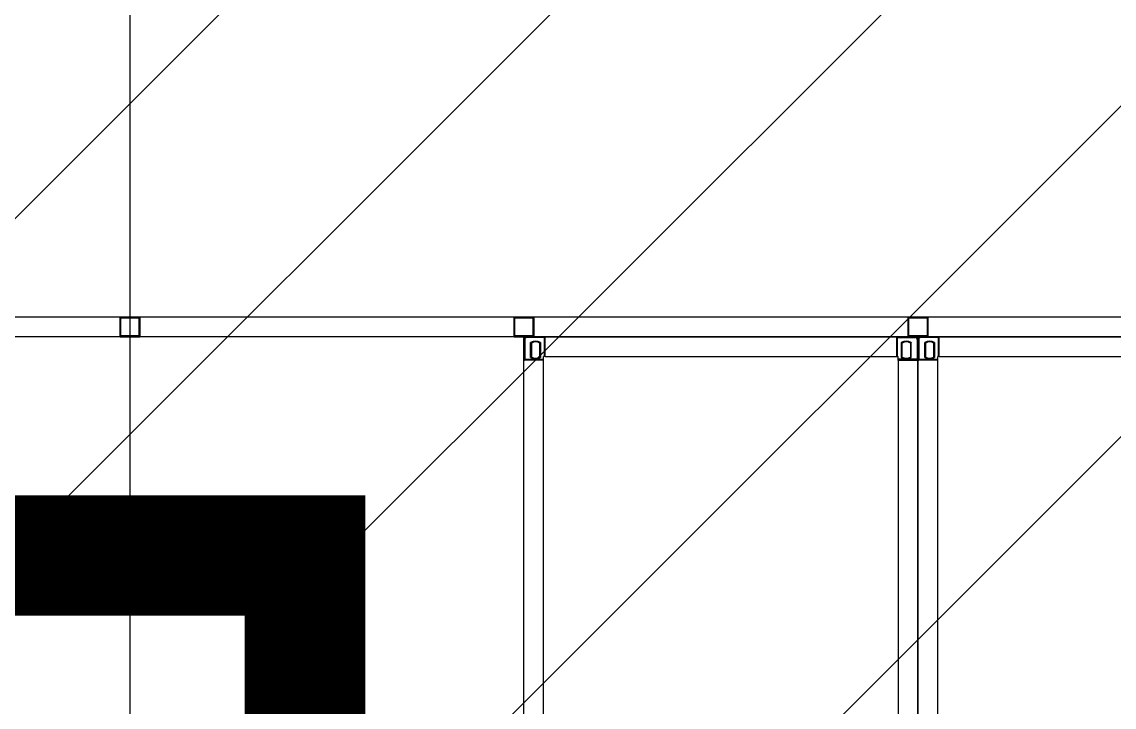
# Model space of a CAD drawing. Header units: millimetres. Extents: x 4133871 to 4440428, y -545651 to -495191.
# Drawn here: x 4276388.4 to 4276887.3, y -500892.3 to -500579.2 of the extents above; entities that cross this region are included whole.
import ezdxf

# ---------------------------------------------------------------- set-up
doc = ezdxf.new("R2010")
doc.units = ezdxf.units.MM
doc.header["$LTSCALE"] = 60
doc.layers.add('3', color=3, linetype='Continuous')
doc.layers.add('SITE BOUNDARY-AP', color=4, linetype='xxx')
doc.styles.get("Standard").update_dxf_attribs({"font": 'romans.shx', "width": 0.75, "bigfont": 'whgtxt.shx'})
doc.linetypes.add('xxx', pattern='A,0.25,-0.022286,["xxx",Standard,S=0.1,R=0,X=0,Y=-0.035957],-0.221744', length=0.49403)

# ---------------------------------------------------------------- blocks, each defined once
blk = doc.blocks.new('KEY PLAN_NEW')
at = {"color": 253}
for p, q in [((-1287.42, -1488.94), (-1580.3, -1488.94)), ((-1525.36, -1491.94), (-1525.36, -1488.94)), ((-1522.36, -1488.94), (-1525.36, -1488.94)), ((-1525.24, -1489.06), (-1522.48, -1489.06)), ((-1525.24, -1489.06), (-1522.48, -1489.06)), ((-1525.24, -1491.82), (-1525.24, -1489.06)), ((-1522.48, -1489.06), (-1522.48, -1491.82)), ((-1522.36, -1488.94), (-1522.36, -1491.94)), ((-1465.36, -1491.94), (-1465.36, -1488.94)), ((-1462.36, -1488.94), (-1465.36, -1488.94)), ((-1465.24, -1489.06), (-1462.48, -1489.06)), ((-1465.24, -1489.06), (-1462.48, -1489.06)), ((-1465.24, -1491.82), (-1465.24, -1489.06)), ((-1462.48, -1489.06), (-1462.48, -1491.82)), ((-1462.36, -1488.94), (-1462.36, -1491.94)), ((-1405.36, -1491.94), (-1405.36, -1488.94)), ((-1402.36, -1488.94), (-1405.36, -1488.94)), ((-1405.24, -1489.06), (-1402.48, -1489.06)), ((-1405.24, -1489.06), (-1402.48, -1489.06)), ((-1405.24, -1491.82), (-1405.24, -1489.06)), ((-1402.48, -1489.06), (-1402.48, -1491.82)), ((-1402.36, -1488.94), (-1402.36, -1491.94)), ((-1522.48, -1491.82), (-1525.24, -1491.82)), ((-1462.48, -1491.82), (-1465.24, -1491.82)), ((-1402.48, -1491.82), (-1405.24, -1491.82)), ((-1525.36, -1491.94), (-1522.36, -1491.94)), ((-1465.36, -1491.94), (-1462.36, -1491.94)), ((-1405.36, -1491.94), (-1402.36, -1491.94)), ((-1460.62, -1494.94), (-1460.86, -1494.94)), ((-1460.86, -1495.5), (-1460.86, -1494.94)), ((-1460.62, -1494.94), (-1407.1, -1494.94)), ((-1407.1, -1494.94), (-1406.86, -1494.94)), ((-1406.86, -1495.5), (-1406.86, -1494.94)), ((-1400.62, -1494.94), (-1400.86, -1494.94)), ((-1400.86, -1495.5), (-1400.86, -1494.94)), ((-1400.62, -1494.94), (-1347.1, -1494.94)), ((-1460.86, -1608.38), (-1460.86, -1495.5)), ((-1406.86, -1495.5), (-1406.86, -1608.38)), ((-1400.86, -1608.38), (-1400.86, -1495.5))]:
    blk.add_line(p, q, dxfattribs=at)
at = {"color": 253, "linetype": 'Continuous'}
for p, q in [((-1463.74, -1492.35), (-1463.86, -1492.35)), ((-1463.74, -1492.06), (-1463.74, -1492.06)), ((-1463.74, -1492.06), (-1463.74, -1492.06)), ((-1463.74, -1492.35), (-1463.74, -1495.38)), ((-1463.45, -1492.06), (-1463.45, -1491.94)), ((-1460.74, -1492.06), (-1463.45, -1492.06)), ((-1462.84, -1495.1), (-1462.84, -1492.84)), ((-1462.72, -1492.91), (-1462.72, -1495.04)), ((-1461.45, -1495.04), (-1461.45, -1492.91)), ((-1461.33, -1492.84), (-1461.33, -1495.1)), ((-1460.74, -1491.94), (-1460.74, -1492.06)), ((-1460.62, -1492.06), (-1460.74, -1492.06)), ((-1460.74, -1494.94), (-1460.74, -1492.06)), ((-1460.62, -1494.94), (-1460.62, -1491.94)), ((-1407.1, -1494.94), (-1407.1, -1491.94)), ((-1407.1, -1492.06), (-1406.98, -1492.06)), ((-1406.98, -1491.94), (-1406.98, -1492.06)), ((-1406.98, -1494.94), (-1406.98, -1492.06)), ((-1406.98, -1492.06), (-1404.27, -1492.06)), ((-1406.4, -1492.84), (-1406.4, -1495.1)), ((-1406.28, -1495.04), (-1406.28, -1492.91)), ((-1405.01, -1492.91), (-1405.01, -1495.04)), ((-1404.89, -1495.1), (-1404.89, -1492.84)), ((-1404.27, -1492.06), (-1404.27, -1491.94)), ((-1403.98, -1492.06), (-1403.98, -1492.06)), ((-1403.98, -1492.06), (-1403.98, -1492.06)), ((-1403.98, -1492.35), (-1403.86, -1492.35)), ((-1403.98, -1492.35), (-1403.98, -1495.38)), ((-1403.74, -1492.35), (-1403.86, -1492.35)), ((-1403.74, -1492.06), (-1403.74, -1492.06)), ((-1403.74, -1492.06), (-1403.74, -1492.06)), ((-1403.74, -1492.35), (-1403.74, -1495.38)), ((-1403.45, -1492.06), (-1403.45, -1491.94)), ((-1400.74, -1492.06), (-1403.45, -1492.06)), ((-1402.84, -1495.1), (-1402.84, -1492.84)), ((-1402.72, -1492.91), (-1402.72, -1495.04)), ((-1401.45, -1495.04), (-1401.45, -1492.91)), ((-1401.33, -1492.84), (-1401.33, -1495.1)), ((-1400.74, -1491.94), (-1400.74, -1492.06)), ((-1400.62, -1492.06), (-1400.74, -1492.06)), ((-1400.74, -1494.94), (-1400.74, -1492.06)), ((-1400.62, -1494.94), (-1400.62, -1491.94)), ((-1463.74, -1495.38), (-1463.86, -1495.38)), ((-1460.86, -1495.5), (-1463.86, -1495.5)), ((-1463.74, -1495.5), (-1463.74, -1495.38)), ((-1463.74, -1495.38), (-1460.86, -1495.38)), ((-1403.98, -1495.38), (-1406.86, -1495.38)), ((-1406.86, -1495.5), (-1403.86, -1495.5)), ((-1403.98, -1495.5), (-1403.98, -1495.38)), ((-1403.98, -1495.38), (-1403.86, -1495.38)), ((-1403.74, -1495.38), (-1403.86, -1495.38)), ((-1400.86, -1495.5), (-1403.86, -1495.5)), ((-1403.74, -1495.5), (-1403.74, -1495.38)), ((-1403.74, -1495.38), (-1400.86, -1495.38))]:
    blk.add_line(p, q, dxfattribs=at)
at = {"color": 253}
for points in [[(-1583.86, -1491.94), (-1583.86, -1431.94), (-1283.86, -1431.94), (-1283.86, -1491.94)], [(-1463.86, -1491.94), (-1403.86, -1491.94), (-1403.86, -1611.94), (-1463.86, -1611.94)], [(-1403.86, -1491.94), (-1343.86, -1491.94), (-1343.86, -1611.94), (-1403.86, -1611.94)]]:
    blk.add_lwpolyline(points, close=True, dxfattribs=at)
at = {"color": 253, "linetype": 'Continuous'}
for centre, radius, start, end in [((-1463.45, -1492.35), 0.41, 90, 180), ((-1463.45, -1492.35), 0.29, 90, 180), ((-1462.08, -1493.97), 1.36, 56.2792, 123.7208), ((-1462.08, -1493.97), 1.24, 59.1964, 120.8036), ((-1460.74, -1492.06), 0.12, 0, 90), ((-1406.98, -1492.06), 0.12, 90, 180), ((-1405.64, -1493.97), 1.36, 56.2792, 123.7208), ((-1405.64, -1493.97), 1.24, 59.1964, 120.8036), ((-1404.27, -1492.35), 0.41, 0, 90), ((-1404.27, -1492.35), 0.29, 0, 90), ((-1403.45, -1492.35), 0.41, 90, 180), ((-1403.45, -1492.35), 0.29, 90, 180), ((-1402.08, -1493.97), 1.36, 56.2792, 123.7208), ((-1402.08, -1493.97), 1.24, 59.1964, 120.8036), ((-1400.74, -1492.06), 0.12, 0, 90), ((-1462.08, -1493.97), 1.36, 236.2792, 303.7208), ((-1462.08, -1493.97), 1.24, 239.1964, 300.8036), ((-1405.64, -1493.97), 1.36, 236.2792, 303.7208), ((-1405.64, -1493.97), 1.24, 239.1964, 300.8036), ((-1402.08, -1493.97), 1.36, 236.2792, 303.7208), ((-1402.08, -1493.97), 1.24, 239.1964, 300.8036), ((-1463.74, -1495.38), 0.12, 180, 270), ((-1403.98, -1495.38), 0.12, 270, 0), ((-1403.74, -1495.38), 0.12, 180, 270)]:
    blk.add_arc(centre, radius, start, end, dxfattribs=at)
for points, knots in [([(-1462.84, -1492.84), (-1462.84, -1492.84, 46), (-1462.84, -1492.84, 46), (-1462.83, -1492.84, 46), (-1462.83, -1492.84, 46), (-1462.83, -1492.84, 46), (-1462.83, -1492.85, 46), (-1462.83, -1492.85, 46), (-1462.82, -1492.85, 46), (-1462.82, -1492.85, 46), (-1462.81, -1492.86, 46), (-1462.81, -1492.86, 46), (-1462.8, -1492.86, 46), (-1462.8, -1492.86, 46), (-1462.8, -1492.86, 46), (-1462.8, -1492.86, 46), (-1462.79, -1492.87, 46), (-1462.79, -1492.87, 46), (-1462.79, -1492.87, 46), (-1462.79, -1492.87, 46), (-1462.78, -1492.87, 46), (-1462.78, -1492.88, 46), (-1462.77, -1492.88, 46), (-1462.77, -1492.88, 46), (-1462.76, -1492.88, 46), (-1462.76, -1492.88, 46), (-1462.76, -1492.88, 46), (-1462.76, -1492.88, 46), (-1462.76, -1492.89, 46), (-1462.76, -1492.89, 46), (-1462.75, -1492.89, 46), (-1462.75, -1492.89, 46), (-1462.74, -1492.89, 46), (-1462.74, -1492.89, 46), (-1462.74, -1492.9, 46), (-1462.74, -1492.9, 46), (-1462.74, -1492.9, 46), (-1462.74, -1492.9, 46), (-1462.73, -1492.9, 46), (-1462.73, -1492.9, 46), (-1462.73, -1492.9, 46), (-1462.73, -1492.9, 46), (-1462.73, -1492.9, 46), (-1462.72, -1492.9, 46), (-1462.72, -1492.91, 46), (-1462.72, -1492.91, 46), (-1462.72, -1492.91, 46), (-1462.72, -1492.91, 46), (-1462.72, -1492.91, 46), (-1462.72, -1492.91, 46), (-1462.72, -1492.91, 46), (-1462.72, -1492.91, 46), (-1462.72, -1492.91, 46), (-1462.72, -1492.91, 46)], [0, 0, 0, 0, 0.00782, 0.00782, 0.015639, 0.031279, 0.031279, 0.062557, 0.062557, 0.125114, 0.125114, 0.187671, 0.187671, 0.21895, 0.21895, 0.234589, 0.234589, 0.250228, 0.250228, 0.312785, 0.312785, 0.375342, 0.375342, 0.437899, 0.437899, 0.453538, 0.453538, 0.469178, 0.469178, 0.500456, 0.500456, 0.563013, 0.563013, 0.62557, 0.62557, 0.641209, 0.641209, 0.656849, 0.656849, 0.688127, 0.688127, 0.750684, 0.750684, 0.813241, 0.813241, 0.828881, 0.828881, 0.84452, 0.84452, 0.875798, 0.875798, 0.938355, 1, 1, 1, 1]), ([(-1461.45, -1492.91), (-1461.45, -1492.91, 46), (-1461.45, -1492.91, 46), (-1461.45, -1492.91, 46), (-1461.44, -1492.91, 46), (-1461.44, -1492.91, 46), (-1461.44, -1492.91, 46), (-1461.44, -1492.91, 46), (-1461.44, -1492.91, 46), (-1461.44, -1492.91, 46), (-1461.44, -1492.9, 46), (-1461.44, -1492.9, 46), (-1461.43, -1492.9, 46), (-1461.43, -1492.9, 46), (-1461.43, -1492.9, 46), (-1461.43, -1492.9, 46), (-1461.43, -1492.9, 46), (-1461.43, -1492.9, 46), (-1461.43, -1492.9, 46), (-1461.43, -1492.9, 46), (-1461.42, -1492.89, 46), (-1461.42, -1492.89, 46), (-1461.41, -1492.89, 46), (-1461.41, -1492.89, 46), (-1461.41, -1492.89, 46), (-1461.41, -1492.89, 46), (-1461.4, -1492.88, 46), (-1461.4, -1492.88, 46), (-1461.4, -1492.88, 46), (-1461.4, -1492.88, 46), (-1461.4, -1492.88, 46), (-1461.39, -1492.88, 46), (-1461.39, -1492.88, 46), (-1461.38, -1492.87, 46), (-1461.38, -1492.87, 46), (-1461.37, -1492.87, 46), (-1461.37, -1492.87, 46), (-1461.37, -1492.87, 46), (-1461.37, -1492.86, 46), (-1461.37, -1492.86, 46), (-1461.36, -1492.86, 46), (-1461.36, -1492.86, 46), (-1461.36, -1492.86, 46), (-1461.35, -1492.86, 46), (-1461.35, -1492.85, 46), (-1461.34, -1492.85, 46), (-1461.34, -1492.85, 46), (-1461.33, -1492.85, 46), (-1461.33, -1492.84, 46), (-1461.33, -1492.84, 46), (-1461.33, -1492.84, 46), (-1461.33, -1492.84, 46), (-1461.33, -1492.84, 46), (-1461.33, -1492.84, 46)], [0, 0, 0, 0, 0.06206, 0.12459, 0.12459, 0.155854, 0.155854, 0.171487, 0.171487, 0.187119, 0.187119, 0.249648, 0.249648, 0.312178, 0.312178, 0.343442, 0.343442, 0.359075, 0.359075, 0.374707, 0.374707, 0.437236, 0.437236, 0.499766, 0.499766, 0.53103, 0.53103, 0.546663, 0.546663, 0.562295, 0.562295, 0.624824, 0.624824, 0.687353, 0.687353, 0.749883, 0.749883, 0.765515, 0.765515, 0.781147, 0.781147, 0.812412, 0.812412, 0.874941, 0.874941, 0.937471, 0.937471, 0.968735, 0.968735, 0.984368, 0.992184, 0.992184, 1, 1, 1, 1]), ([(-1406.28, -1492.91), (-1406.28, -1492.91, 46), (-1406.28, -1492.91, 46), (-1406.28, -1492.91, 46), (-1406.28, -1492.91, 46), (-1406.28, -1492.91, 46), (-1406.28, -1492.91, 46), (-1406.28, -1492.91, 46), (-1406.28, -1492.91, 46), (-1406.28, -1492.91, 46), (-1406.28, -1492.9, 46), (-1406.29, -1492.9, 46), (-1406.29, -1492.9, 46), (-1406.29, -1492.9, 46), (-1406.29, -1492.9, 46), (-1406.29, -1492.9, 46), (-1406.3, -1492.9, 46), (-1406.3, -1492.9, 46), (-1406.3, -1492.9, 46), (-1406.3, -1492.9, 46), (-1406.3, -1492.89, 46), (-1406.3, -1492.89, 46), (-1406.31, -1492.89, 46), (-1406.31, -1492.89, 46), (-1406.32, -1492.89, 46), (-1406.32, -1492.89, 46), (-1406.32, -1492.88, 46), (-1406.32, -1492.88, 46), (-1406.32, -1492.88, 46), (-1406.32, -1492.88, 46), (-1406.33, -1492.88, 46), (-1406.33, -1492.88, 46), (-1406.34, -1492.88, 46), (-1406.34, -1492.87, 46), (-1406.35, -1492.87, 46), (-1406.35, -1492.87, 46), (-1406.35, -1492.87, 46), (-1406.35, -1492.87, 46), (-1406.36, -1492.86, 46), (-1406.36, -1492.86, 46), (-1406.36, -1492.86, 46), (-1406.36, -1492.86, 46), (-1406.37, -1492.86, 46), (-1406.37, -1492.86, 46), (-1406.38, -1492.85, 46), (-1406.38, -1492.85, 46), (-1406.39, -1492.85, 46), (-1406.39, -1492.85, 46), (-1406.39, -1492.84, 46), (-1406.39, -1492.84, 46), (-1406.39, -1492.84, 46), (-1406.4, -1492.84, 46), (-1406.4, -1492.84, 46), (-1406.4, -1492.84, 46)], [0, 0, 0, 0, 0.06206, 0.12459, 0.12459, 0.155854, 0.155854, 0.171487, 0.171487, 0.187119, 0.187119, 0.249648, 0.249648, 0.312178, 0.312178, 0.343442, 0.343442, 0.359075, 0.359075, 0.374707, 0.374707, 0.437236, 0.437236, 0.499766, 0.499766, 0.53103, 0.53103, 0.546663, 0.546663, 0.562295, 0.562295, 0.624824, 0.624824, 0.687353, 0.687353, 0.749883, 0.749883, 0.765515, 0.765515, 0.781147, 0.781147, 0.812412, 0.812412, 0.874941, 0.874941, 0.937471, 0.937471, 0.968735, 0.968735, 0.984368, 0.992184, 0.992184, 1, 1, 1, 1]), ([(-1404.89, -1492.84), (-1404.89, -1492.84, 46), (-1404.89, -1492.84, 46), (-1404.89, -1492.84, 46), (-1404.89, -1492.84, 46), (-1404.89, -1492.84, 46), (-1404.89, -1492.85, 46), (-1404.9, -1492.85, 46), (-1404.9, -1492.85, 46), (-1404.91, -1492.85, 46), (-1404.91, -1492.86, 46), (-1404.92, -1492.86, 46), (-1404.92, -1492.86, 46), (-1404.92, -1492.86, 46), (-1404.93, -1492.86, 46), (-1404.93, -1492.86, 46), (-1404.93, -1492.87, 46), (-1404.93, -1492.87, 46), (-1404.93, -1492.87, 46), (-1404.94, -1492.87, 46), (-1404.94, -1492.87, 46), (-1404.95, -1492.88, 46), (-1404.95, -1492.88, 46), (-1404.96, -1492.88, 46), (-1404.96, -1492.88, 46), (-1404.96, -1492.88, 46), (-1404.96, -1492.88, 46), (-1404.96, -1492.88, 46), (-1404.97, -1492.89, 46), (-1404.97, -1492.89, 46), (-1404.97, -1492.89, 46), (-1404.97, -1492.89, 46), (-1404.98, -1492.89, 46), (-1404.98, -1492.89, 46), (-1404.99, -1492.9, 46), (-1404.99, -1492.9, 46), (-1404.99, -1492.9, 46), (-1404.99, -1492.9, 46), (-1404.99, -1492.9, 46), (-1404.99, -1492.9, 46), (-1404.99, -1492.9, 46), (-1404.99, -1492.9, 46), (-1405, -1492.9, 46), (-1405, -1492.9, 46), (-1405, -1492.91, 46), (-1405, -1492.91, 46), (-1405, -1492.91, 46), (-1405, -1492.91, 46), (-1405, -1492.91, 46), (-1405, -1492.91, 46), (-1405.01, -1492.91, 46), (-1405.01, -1492.91, 46), (-1405.01, -1492.91, 46), (-1405.01, -1492.91, 46)], [0, 0, 0, 0, 0.00782, 0.00782, 0.015639, 0.031279, 0.031279, 0.062557, 0.062557, 0.125114, 0.125114, 0.187671, 0.187671, 0.21895, 0.21895, 0.234589, 0.234589, 0.250228, 0.250228, 0.312785, 0.312785, 0.375342, 0.375342, 0.437899, 0.437899, 0.453538, 0.453538, 0.469178, 0.469178, 0.500456, 0.500456, 0.563013, 0.563013, 0.62557, 0.62557, 0.641209, 0.641209, 0.656849, 0.656849, 0.688127, 0.688127, 0.750684, 0.750684, 0.813241, 0.813241, 0.828881, 0.828881, 0.84452, 0.84452, 0.875798, 0.875798, 0.938355, 1, 1, 1, 1]), ([(-1402.84, -1492.84), (-1402.84, -1492.84, 46), (-1402.84, -1492.84, 46), (-1402.83, -1492.84, 46), (-1402.83, -1492.84, 46), (-1402.83, -1492.84, 46), (-1402.83, -1492.85, 46), (-1402.83, -1492.85, 46), (-1402.82, -1492.85, 46), (-1402.82, -1492.85, 46), (-1402.81, -1492.86, 46), (-1402.81, -1492.86, 46), (-1402.8, -1492.86, 46), (-1402.8, -1492.86, 46), (-1402.8, -1492.86, 46), (-1402.8, -1492.86, 46), (-1402.79, -1492.87, 46), (-1402.79, -1492.87, 46), (-1402.79, -1492.87, 46), (-1402.79, -1492.87, 46), (-1402.78, -1492.87, 46), (-1402.78, -1492.88, 46), (-1402.77, -1492.88, 46), (-1402.77, -1492.88, 46), (-1402.76, -1492.88, 46), (-1402.76, -1492.88, 46), (-1402.76, -1492.88, 46), (-1402.76, -1492.88, 46), (-1402.76, -1492.89, 46), (-1402.76, -1492.89, 46), (-1402.75, -1492.89, 46), (-1402.75, -1492.89, 46), (-1402.74, -1492.89, 46), (-1402.74, -1492.89, 46), (-1402.74, -1492.9, 46), (-1402.74, -1492.9, 46), (-1402.74, -1492.9, 46), (-1402.74, -1492.9, 46), (-1402.73, -1492.9, 46), (-1402.73, -1492.9, 46), (-1402.73, -1492.9, 46), (-1402.73, -1492.9, 46), (-1402.73, -1492.9, 46), (-1402.72, -1492.9, 46), (-1402.72, -1492.91, 46), (-1402.72, -1492.91, 46), (-1402.72, -1492.91, 46), (-1402.72, -1492.91, 46), (-1402.72, -1492.91, 46), (-1402.72, -1492.91, 46), (-1402.72, -1492.91, 46), (-1402.72, -1492.91, 46), (-1402.72, -1492.91, 46), (-1402.72, -1492.91, 46)], [0, 0, 0, 0, 0.00782, 0.00782, 0.015639, 0.031279, 0.031279, 0.062557, 0.062557, 0.125114, 0.125114, 0.187671, 0.187671, 0.21895, 0.21895, 0.234589, 0.234589, 0.250228, 0.250228, 0.312785, 0.312785, 0.375342, 0.375342, 0.437899, 0.437899, 0.453538, 0.453538, 0.469178, 0.469178, 0.500456, 0.500456, 0.563013, 0.563013, 0.62557, 0.62557, 0.641209, 0.641209, 0.656849, 0.656849, 0.688127, 0.688127, 0.750684, 0.750684, 0.813241, 0.813241, 0.828881, 0.828881, 0.84452, 0.84452, 0.875798, 0.875798, 0.938355, 1, 1, 1, 1]), ([(-1401.45, -1492.91), (-1401.45, -1492.91, 46), (-1401.45, -1492.91, 46), (-1401.45, -1492.91, 46), (-1401.44, -1492.91, 46), (-1401.44, -1492.91, 46), (-1401.44, -1492.91, 46), (-1401.44, -1492.91, 46), (-1401.44, -1492.91, 46), (-1401.44, -1492.91, 46), (-1401.44, -1492.9, 46), (-1401.44, -1492.9, 46), (-1401.43, -1492.9, 46), (-1401.43, -1492.9, 46), (-1401.43, -1492.9, 46), (-1401.43, -1492.9, 46), (-1401.43, -1492.9, 46), (-1401.43, -1492.9, 46), (-1401.43, -1492.9, 46), (-1401.43, -1492.9, 46), (-1401.42, -1492.89, 46), (-1401.42, -1492.89, 46), (-1401.41, -1492.89, 46), (-1401.41, -1492.89, 46), (-1401.41, -1492.89, 46), (-1401.41, -1492.89, 46), (-1401.4, -1492.88, 46), (-1401.4, -1492.88, 46), (-1401.4, -1492.88, 46), (-1401.4, -1492.88, 46), (-1401.4, -1492.88, 46), (-1401.39, -1492.88, 46), (-1401.39, -1492.88, 46), (-1401.38, -1492.87, 46), (-1401.38, -1492.87, 46), (-1401.37, -1492.87, 46), (-1401.37, -1492.87, 46), (-1401.37, -1492.87, 46), (-1401.37, -1492.86, 46), (-1401.37, -1492.86, 46), (-1401.36, -1492.86, 46), (-1401.36, -1492.86, 46), (-1401.36, -1492.86, 46), (-1401.35, -1492.86, 46), (-1401.35, -1492.85, 46), (-1401.34, -1492.85, 46), (-1401.34, -1492.85, 46), (-1401.33, -1492.85, 46), (-1401.33, -1492.84, 46), (-1401.33, -1492.84, 46), (-1401.33, -1492.84, 46), (-1401.33, -1492.84, 46), (-1401.33, -1492.84, 46), (-1401.33, -1492.84, 46)], [0, 0, 0, 0, 0.06206, 0.12459, 0.12459, 0.155854, 0.155854, 0.171487, 0.171487, 0.187119, 0.187119, 0.249648, 0.249648, 0.312178, 0.312178, 0.343442, 0.343442, 0.359075, 0.359075, 0.374707, 0.374707, 0.437236, 0.437236, 0.499766, 0.499766, 0.53103, 0.53103, 0.546663, 0.546663, 0.562295, 0.562295, 0.624824, 0.624824, 0.687353, 0.687353, 0.749883, 0.749883, 0.765515, 0.765515, 0.781147, 0.781147, 0.812412, 0.812412, 0.874941, 0.874941, 0.937471, 0.937471, 0.968735, 0.968735, 0.984368, 0.992184, 0.992184, 1, 1, 1, 1]), ([(-1462.84, -1495.1), (-1462.84, -1495.1, 46), (-1462.84, -1495.1, 46), (-1462.83, -1495.1, 46), (-1462.83, -1495.1, 46), (-1462.83, -1495.1, 46), (-1462.83, -1495.1, 46), (-1462.83, -1495.1, 46), (-1462.82, -1495.1, 46), (-1462.82, -1495.09, 46), (-1462.81, -1495.09, 46), (-1462.81, -1495.09, 46), (-1462.8, -1495.09, 46), (-1462.8, -1495.09, 46), (-1462.8, -1495.08, 46), (-1462.8, -1495.08, 46), (-1462.79, -1495.08, 46), (-1462.79, -1495.08, 46), (-1462.79, -1495.08, 46), (-1462.79, -1495.08, 46), (-1462.78, -1495.07, 46), (-1462.78, -1495.07, 46), (-1462.77, -1495.07, 46), (-1462.77, -1495.07, 46), (-1462.76, -1495.06, 46), (-1462.76, -1495.06, 46), (-1462.76, -1495.06, 46), (-1462.76, -1495.06, 46), (-1462.76, -1495.06, 46), (-1462.76, -1495.06, 46), (-1462.75, -1495.06, 46), (-1462.75, -1495.06, 46), (-1462.74, -1495.05, 46), (-1462.74, -1495.05, 46), (-1462.74, -1495.05, 46), (-1462.74, -1495.05, 46), (-1462.74, -1495.05, 46), (-1462.74, -1495.05, 46), (-1462.73, -1495.05, 46), (-1462.73, -1495.05, 46), (-1462.73, -1495.05, 46), (-1462.73, -1495.05, 46), (-1462.73, -1495.04, 46), (-1462.72, -1495.04, 46), (-1462.72, -1495.04, 46), (-1462.72, -1495.04, 46), (-1462.72, -1495.04, 46), (-1462.72, -1495.04, 46), (-1462.72, -1495.04, 46), (-1462.72, -1495.04, 46), (-1462.72, -1495.04, 46), (-1462.72, -1495.04, 46), (-1462.72, -1495.04, 46), (-1462.72, -1495.04, 46)], [0, 0, 0, 0, 0.00782, 0.00782, 0.015639, 0.031279, 0.031279, 0.062557, 0.062557, 0.125114, 0.125114, 0.187671, 0.187671, 0.21895, 0.21895, 0.234589, 0.234589, 0.250228, 0.250228, 0.312785, 0.312785, 0.375342, 0.375342, 0.437899, 0.437899, 0.453538, 0.453538, 0.469178, 0.469178, 0.500456, 0.500456, 0.563013, 0.563013, 0.62557, 0.62557, 0.641209, 0.641209, 0.656849, 0.656849, 0.688127, 0.688127, 0.750684, 0.750684, 0.813241, 0.813241, 0.828881, 0.828881, 0.84452, 0.84452, 0.875798, 0.875798, 0.938355, 1, 1, 1, 1]), ([(-1461.45, -1495.04), (-1461.45, -1495.04, 46), (-1461.45, -1495.04, 46), (-1461.45, -1495.04, 46), (-1461.44, -1495.04, 46), (-1461.44, -1495.04, 46), (-1461.44, -1495.04, 46), (-1461.44, -1495.04, 46), (-1461.44, -1495.04, 46), (-1461.44, -1495.04, 46), (-1461.44, -1495.04, 46), (-1461.44, -1495.04, 46), (-1461.43, -1495.05, 46), (-1461.43, -1495.05, 46), (-1461.43, -1495.05, 46), (-1461.43, -1495.05, 46), (-1461.43, -1495.05, 46), (-1461.43, -1495.05, 46), (-1461.43, -1495.05, 46), (-1461.43, -1495.05, 46), (-1461.42, -1495.05, 46), (-1461.42, -1495.05, 46), (-1461.41, -1495.06, 46), (-1461.41, -1495.06, 46), (-1461.41, -1495.06, 46), (-1461.41, -1495.06, 46), (-1461.4, -1495.06, 46), (-1461.4, -1495.06, 46), (-1461.4, -1495.06, 46), (-1461.4, -1495.06, 46), (-1461.4, -1495.07, 46), (-1461.39, -1495.07, 46), (-1461.39, -1495.07, 46), (-1461.38, -1495.07, 46), (-1461.38, -1495.08, 46), (-1461.37, -1495.08, 46), (-1461.37, -1495.08, 46), (-1461.37, -1495.08, 46), (-1461.37, -1495.08, 46), (-1461.37, -1495.08, 46), (-1461.36, -1495.09, 46), (-1461.36, -1495.09, 46), (-1461.36, -1495.09, 46), (-1461.35, -1495.09, 46), (-1461.35, -1495.09, 46), (-1461.34, -1495.1, 46), (-1461.34, -1495.1, 46), (-1461.33, -1495.1, 46), (-1461.33, -1495.1, 46), (-1461.33, -1495.1, 46), (-1461.33, -1495.1, 46), (-1461.33, -1495.1, 46), (-1461.33, -1495.1, 46), (-1461.33, -1495.1, 46)], [0, 0, 0, 0, 0.06206, 0.12459, 0.12459, 0.155854, 0.155854, 0.171487, 0.171487, 0.187119, 0.187119, 0.249648, 0.249648, 0.312178, 0.312178, 0.343442, 0.343442, 0.359075, 0.359075, 0.374707, 0.374707, 0.437236, 0.437236, 0.499766, 0.499766, 0.53103, 0.53103, 0.546663, 0.546663, 0.562295, 0.562295, 0.624824, 0.624824, 0.687353, 0.687353, 0.749883, 0.749883, 0.765515, 0.765515, 0.781147, 0.781147, 0.812412, 0.812412, 0.874941, 0.874941, 0.937471, 0.937471, 0.968735, 0.968735, 0.984368, 0.992184, 0.992184, 1, 1, 1, 1]), ([(-1406.28, -1495.04), (-1406.28, -1495.04, 46), (-1406.28, -1495.04, 46), (-1406.28, -1495.04, 46), (-1406.28, -1495.04, 46), (-1406.28, -1495.04, 46), (-1406.28, -1495.04, 46), (-1406.28, -1495.04, 46), (-1406.28, -1495.04, 46), (-1406.28, -1495.04, 46), (-1406.28, -1495.04, 46), (-1406.29, -1495.04, 46), (-1406.29, -1495.05, 46), (-1406.29, -1495.05, 46), (-1406.29, -1495.05, 46), (-1406.29, -1495.05, 46), (-1406.3, -1495.05, 46), (-1406.3, -1495.05, 46), (-1406.3, -1495.05, 46), (-1406.3, -1495.05, 46), (-1406.3, -1495.05, 46), (-1406.3, -1495.05, 46), (-1406.31, -1495.06, 46), (-1406.31, -1495.06, 46), (-1406.32, -1495.06, 46), (-1406.32, -1495.06, 46), (-1406.32, -1495.06, 46), (-1406.32, -1495.06, 46), (-1406.32, -1495.06, 46), (-1406.32, -1495.06, 46), (-1406.33, -1495.07, 46), (-1406.33, -1495.07, 46), (-1406.34, -1495.07, 46), (-1406.34, -1495.07, 46), (-1406.35, -1495.08, 46), (-1406.35, -1495.08, 46), (-1406.35, -1495.08, 46), (-1406.35, -1495.08, 46), (-1406.36, -1495.08, 46), (-1406.36, -1495.08, 46), (-1406.36, -1495.09, 46), (-1406.36, -1495.09, 46), (-1406.37, -1495.09, 46), (-1406.37, -1495.09, 46), (-1406.38, -1495.09, 46), (-1406.38, -1495.1, 46), (-1406.39, -1495.1, 46), (-1406.39, -1495.1, 46), (-1406.39, -1495.1, 46), (-1406.39, -1495.1, 46), (-1406.39, -1495.1, 46), (-1406.4, -1495.1, 46), (-1406.4, -1495.1, 46), (-1406.4, -1495.1, 46)], [0, 0, 0, 0, 0.06206, 0.12459, 0.12459, 0.155854, 0.155854, 0.171487, 0.171487, 0.187119, 0.187119, 0.249648, 0.249648, 0.312178, 0.312178, 0.343442, 0.343442, 0.359075, 0.359075, 0.374707, 0.374707, 0.437236, 0.437236, 0.499766, 0.499766, 0.53103, 0.53103, 0.546663, 0.546663, 0.562295, 0.562295, 0.624824, 0.624824, 0.687353, 0.687353, 0.749883, 0.749883, 0.765515, 0.765515, 0.781147, 0.781147, 0.812412, 0.812412, 0.874941, 0.874941, 0.937471, 0.937471, 0.968735, 0.968735, 0.984368, 0.992184, 0.992184, 1, 1, 1, 1]), ([(-1404.89, -1495.1), (-1404.89, -1495.1, 46), (-1404.89, -1495.1, 46), (-1404.89, -1495.1, 46), (-1404.89, -1495.1, 46), (-1404.89, -1495.1, 46), (-1404.89, -1495.1, 46), (-1404.9, -1495.1, 46), (-1404.9, -1495.1, 46), (-1404.91, -1495.09, 46), (-1404.91, -1495.09, 46), (-1404.92, -1495.09, 46), (-1404.92, -1495.09, 46), (-1404.92, -1495.09, 46), (-1404.93, -1495.08, 46), (-1404.93, -1495.08, 46), (-1404.93, -1495.08, 46), (-1404.93, -1495.08, 46), (-1404.93, -1495.08, 46), (-1404.94, -1495.08, 46), (-1404.94, -1495.07, 46), (-1404.95, -1495.07, 46), (-1404.95, -1495.07, 46), (-1404.96, -1495.07, 46), (-1404.96, -1495.06, 46), (-1404.96, -1495.06, 46), (-1404.96, -1495.06, 46), (-1404.96, -1495.06, 46), (-1404.97, -1495.06, 46), (-1404.97, -1495.06, 46), (-1404.97, -1495.06, 46), (-1404.97, -1495.06, 46), (-1404.98, -1495.05, 46), (-1404.98, -1495.05, 46), (-1404.99, -1495.05, 46), (-1404.99, -1495.05, 46), (-1404.99, -1495.05, 46), (-1404.99, -1495.05, 46), (-1404.99, -1495.05, 46), (-1404.99, -1495.05, 46), (-1404.99, -1495.05, 46), (-1404.99, -1495.05, 46), (-1405, -1495.04, 46), (-1405, -1495.04, 46), (-1405, -1495.04, 46), (-1405, -1495.04, 46), (-1405, -1495.04, 46), (-1405, -1495.04, 46), (-1405, -1495.04, 46), (-1405, -1495.04, 46), (-1405.01, -1495.04, 46), (-1405.01, -1495.04, 46), (-1405.01, -1495.04, 46), (-1405.01, -1495.04, 46)], [0, 0, 0, 0, 0.00782, 0.00782, 0.015639, 0.031279, 0.031279, 0.062557, 0.062557, 0.125114, 0.125114, 0.187671, 0.187671, 0.21895, 0.21895, 0.234589, 0.234589, 0.250228, 0.250228, 0.312785, 0.312785, 0.375342, 0.375342, 0.437899, 0.437899, 0.453538, 0.453538, 0.469178, 0.469178, 0.500456, 0.500456, 0.563013, 0.563013, 0.62557, 0.62557, 0.641209, 0.641209, 0.656849, 0.656849, 0.688127, 0.688127, 0.750684, 0.750684, 0.813241, 0.813241, 0.828881, 0.828881, 0.84452, 0.84452, 0.875798, 0.875798, 0.938355, 1, 1, 1, 1]), ([(-1402.84, -1495.1), (-1402.84, -1495.1, 46), (-1402.84, -1495.1, 46), (-1402.83, -1495.1, 46), (-1402.83, -1495.1, 46), (-1402.83, -1495.1, 46), (-1402.83, -1495.1, 46), (-1402.83, -1495.1, 46), (-1402.82, -1495.1, 46), (-1402.82, -1495.09, 46), (-1402.81, -1495.09, 46), (-1402.81, -1495.09, 46), (-1402.8, -1495.09, 46), (-1402.8, -1495.09, 46), (-1402.8, -1495.08, 46), (-1402.8, -1495.08, 46), (-1402.79, -1495.08, 46), (-1402.79, -1495.08, 46), (-1402.79, -1495.08, 46), (-1402.79, -1495.08, 46), (-1402.78, -1495.07, 46), (-1402.78, -1495.07, 46), (-1402.77, -1495.07, 46), (-1402.77, -1495.07, 46), (-1402.76, -1495.06, 46), (-1402.76, -1495.06, 46), (-1402.76, -1495.06, 46), (-1402.76, -1495.06, 46), (-1402.76, -1495.06, 46), (-1402.76, -1495.06, 46), (-1402.75, -1495.06, 46), (-1402.75, -1495.06, 46), (-1402.74, -1495.05, 46), (-1402.74, -1495.05, 46), (-1402.74, -1495.05, 46), (-1402.74, -1495.05, 46), (-1402.74, -1495.05, 46), (-1402.74, -1495.05, 46), (-1402.73, -1495.05, 46), (-1402.73, -1495.05, 46), (-1402.73, -1495.05, 46), (-1402.73, -1495.05, 46), (-1402.73, -1495.04, 46), (-1402.72, -1495.04, 46), (-1402.72, -1495.04, 46), (-1402.72, -1495.04, 46), (-1402.72, -1495.04, 46), (-1402.72, -1495.04, 46), (-1402.72, -1495.04, 46), (-1402.72, -1495.04, 46), (-1402.72, -1495.04, 46), (-1402.72, -1495.04, 46), (-1402.72, -1495.04, 46), (-1402.72, -1495.04, 46)], [0, 0, 0, 0, 0.00782, 0.00782, 0.015639, 0.031279, 0.031279, 0.062557, 0.062557, 0.125114, 0.125114, 0.187671, 0.187671, 0.21895, 0.21895, 0.234589, 0.234589, 0.250228, 0.250228, 0.312785, 0.312785, 0.375342, 0.375342, 0.437899, 0.437899, 0.453538, 0.453538, 0.469178, 0.469178, 0.500456, 0.500456, 0.563013, 0.563013, 0.62557, 0.62557, 0.641209, 0.641209, 0.656849, 0.656849, 0.688127, 0.688127, 0.750684, 0.750684, 0.813241, 0.813241, 0.828881, 0.828881, 0.84452, 0.84452, 0.875798, 0.875798, 0.938355, 1, 1, 1, 1]), ([(-1401.45, -1495.04), (-1401.45, -1495.04, 46), (-1401.45, -1495.04, 46), (-1401.45, -1495.04, 46), (-1401.44, -1495.04, 46), (-1401.44, -1495.04, 46), (-1401.44, -1495.04, 46), (-1401.44, -1495.04, 46), (-1401.44, -1495.04, 46), (-1401.44, -1495.04, 46), (-1401.44, -1495.04, 46), (-1401.44, -1495.04, 46), (-1401.43, -1495.05, 46), (-1401.43, -1495.05, 46), (-1401.43, -1495.05, 46), (-1401.43, -1495.05, 46), (-1401.43, -1495.05, 46), (-1401.43, -1495.05, 46), (-1401.43, -1495.05, 46), (-1401.43, -1495.05, 46), (-1401.42, -1495.05, 46), (-1401.42, -1495.05, 46), (-1401.41, -1495.06, 46), (-1401.41, -1495.06, 46), (-1401.41, -1495.06, 46), (-1401.41, -1495.06, 46), (-1401.4, -1495.06, 46), (-1401.4, -1495.06, 46), (-1401.4, -1495.06, 46), (-1401.4, -1495.06, 46), (-1401.4, -1495.07, 46), (-1401.39, -1495.07, 46), (-1401.39, -1495.07, 46), (-1401.38, -1495.07, 46), (-1401.38, -1495.08, 46), (-1401.37, -1495.08, 46), (-1401.37, -1495.08, 46), (-1401.37, -1495.08, 46), (-1401.37, -1495.08, 46), (-1401.37, -1495.08, 46), (-1401.36, -1495.09, 46), (-1401.36, -1495.09, 46), (-1401.36, -1495.09, 46), (-1401.35, -1495.09, 46), (-1401.35, -1495.09, 46), (-1401.34, -1495.1, 46), (-1401.34, -1495.1, 46), (-1401.33, -1495.1, 46), (-1401.33, -1495.1, 46), (-1401.33, -1495.1, 46), (-1401.33, -1495.1, 46), (-1401.33, -1495.1, 46), (-1401.33, -1495.1, 46), (-1401.33, -1495.1, 46)], [0, 0, 0, 0, 0.06206, 0.12459, 0.12459, 0.155854, 0.155854, 0.171487, 0.171487, 0.187119, 0.187119, 0.249648, 0.249648, 0.312178, 0.312178, 0.343442, 0.343442, 0.359075, 0.359075, 0.374707, 0.374707, 0.437236, 0.437236, 0.499766, 0.499766, 0.53103, 0.53103, 0.546663, 0.546663, 0.562295, 0.562295, 0.624824, 0.624824, 0.687353, 0.687353, 0.749883, 0.749883, 0.765515, 0.765515, 0.781147, 0.781147, 0.812412, 0.812412, 0.874941, 0.874941, 0.937471, 0.937471, 0.968735, 0.968735, 0.984368, 0.992184, 0.992184, 1, 1, 1, 1])]:
    blk.add_open_spline(points, degree=3, knots=knots, dxfattribs=at)
at = {"layer": 'SITE BOUNDARY-AP', "color": 253, "linetype": 'Continuous', "ltscale": 10000, "flags": 128}
blk.add_lwpolyline([(-1523.86, -1411.89), (-1523.86, -1932.07)], dxfattribs=at)

msp = doc.modelspace()

# ---------------------------------------------------------------- hatches: boundary and pattern name
at = {"layer": '3'}
h = msp.add_hatch(dxfattribs=at)
h.set_pattern_fill('ANSI31', color=256, scale=855.36)
h.set_pattern_definition([(45, (64725.06, -107751.94), (-75.603857, 75.603857), [])])
h.paths.add_polyline_path([(4276337.71, -500083.05), (4276517.71, -500083.05), (4276517.71, -499723.05), (4277057.71, -499723.05), (4277057.71, -499543.05), (4278157.71, -499543.05), (4278157.71, -499665.45), (4278998.07, -499665.45), (4278998.07, -500263.05), (4279057.71, -500263.05), (4279057.71, -501723.05), (4277806.71, -501723.05), (4277806.71, -501727.55), (4277797.71, -501727.55), (4277797.71, -501903.05), (4277237.71, -501903.05), (4277237.71, -501543.05), (4276877.71, -501543.05), (4276877.71, -501183.05), (4276517.71, -501183.05), (4276517.71, -500823.05), (4275977.71, -500823.05), (4275977.71, -500443.05), (4276337.71, -500443.05)])

# ---------------------------------------------------------------- linework, layer by layer
at = {"layer": '3', "const_width": 55}
msp.add_lwpolyline([(4276337.71, -500083.05), (4276517.71, -500083.05), (4276517.71, -499723.05), (4277057.71, -499723.05), (4277057.71, -499543.05), (4278157.71, -499543.05), (4278157.71, -499665.45), (4278998.07, -499665.45), (4278998.07, -500263.05), (4279057.71, -500263.05), (4279057.71, -501723.05), (4277806.71, -501723.05), (4277806.71, -501727.55), (4277797.71, -501727.55), (4277797.71, -501903.05), (4277237.71, -501903.05), (4277237.71, -501543.05), (4276877.71, -501543.05), (4276877.71, -501183.05), (4276517.71, -501183.05), (4276517.71, -500823.05), (4275977.71, -500823.05), (4275977.71, -500443.05), (4276337.71, -500443.05)], close=True, dxfattribs=at)

# ---------------------------------------------------------------- block references
at = {"xscale": 3, "yscale": 3, "zscale": 3}
msp.add_blockref('KEY PLAN_NEW', (4281009.3, -496247.22), dxfattribs=at)

doc.saveas('drawing.dxf')
